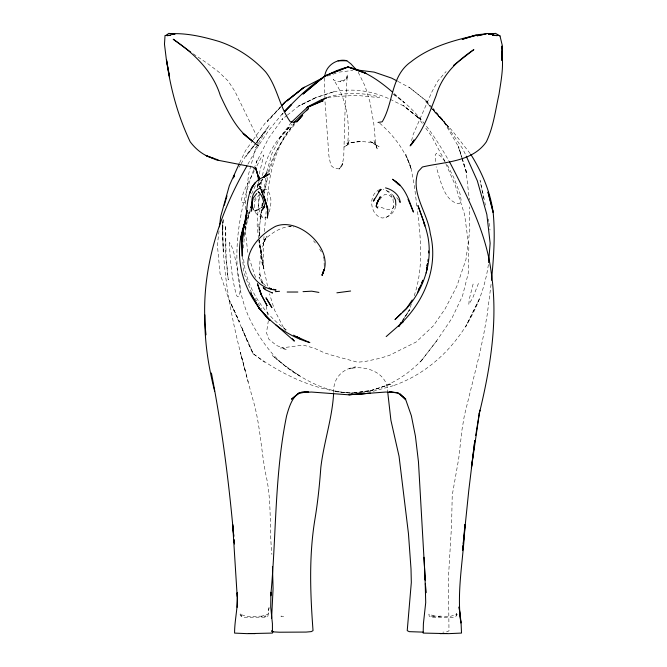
<?xml version="1.0" encoding="UTF-8"?>
<svg xmlns="http://www.w3.org/2000/svg" width="667" height="667" viewBox="0 0 667 667"><rect width="100%" height="100%" fill="white"/><g stroke="black" fill="none" stroke-linecap="round" stroke-linejoin="round"><path stroke-width="0.5" stroke-dasharray="3.33 2.5" d="M259.755 240.187L259.721 247.224L259.471 240.162M259.771 236.168L259.83 224.104L261.472 211.823M245.273 225.796L245.231 229.865L247.866 253.302M245.431 209.546L245.498 202.426L248.583 174.112L256.128 146.707L255.744 147.816L257.879 144.255M223.07 219.701C220.71 281.766 237.152 342.563 253.593 401.884C260.789 427.447 261.172 454.21 266.992 480.04C271.627 504.519 269.318 529.681 271.894 554.41M257.921 212.006L257.154 225.037L258.454 238.019M258.162 207.996L259.263 194.922M223.237 219.718L222.419 231.065L222.811 220.552M264.032 236.577L263.332 245.573L263.332 266.066L263.815 268.959L260.213 245.956L263.332 266.066L267.509 285.968M264.424 231.574L266.158 211.439M243.447 248.074L244.414 236.068L247.174 221.936L250.133 211.322M488.386 264.591C480.89 317.584 444.864 367.784 393.338 385.668L392.846 385.818M267.125 201.284C269.018 173.42 275.621 144.856 294.647 123.445M333.708 392.696C332.816 378.798 341.896 368.809 355.503 366.925L349.366 368.843C364.741 364.632 387.385 372.328 387.569 390.904M491.07 284.325L487.135 315.157L483.675 334.642L479.84 352.926L464.315 415.824L461.939 430.082L458.696 458.746L452.226 495.289L451.592 524.621L448.441 577.605L448.983 630.865L446.732 631.874L442.83 632.158M219.018 230.907L217.392 245.189L220.052 273.678L228.873 299.441L239.528 321.894L229.348 300.192L247.449 340.987L241.329 326.48L247.482 342.129L253.11 353.668C282.374 375.213 317.375 391.804 354.194 393.28M261.222 211.397L260.105 220.585L261.389 211.364M261.839 206.295L262.339 202.209M324.254 266.425L323.995 259.546M262.289 205.678L262.565 203.635M262.098 206.236L262.665 202.134M268.359 320.627L266.483 332.808L268.834 339.161L276.33 345.356L286.868 349.683L280.515 348.066L303.377 345.097L314.415 348.249L324.312 352.793L332.633 355.461L357.604 362.206L365.032 361.522L380.04 358.271L389.311 355.403L416.225 341.971L433.325 325.863L445.056 308.963L456.82 286.276L465.966 259.513L469.793 230.398L469.56 206.953M263.515 193.055L265.816 177.972M259.438 197.132C258.187 203.869 257.837 212.073 262.74 217.475L264.849 218.001L266.233 217.117M395.706 206.111C394.681 212.515 388.669 217.817 382.199 218.001C369.91 215.333 367.709 194.714 379.39 189.761M260.972 184.751L261.823 179.673M262.506 175.604C265.608 156.553 275.696 139.511 289.862 126.563L278.623 139.47L291.746 124.37M263.715 195.448L267.133 177.147M267.892 173.087L268.267 171.052C273.395 153.268 283.642 137.677 295.406 123.603M257.204 187.202L258.429 181.574M243.73 235.234L246.19 224.662M246.406 223.703L247.299 219.86M264.132 192.938L267.892 176.78M473.128 284.009L469.285 299.141L468.801 304.46L472.795 297.749L479.073 281.849M411.572 140.654L413.198 134.409L431.841 91.979L437.844 80.94L446.106 71.519M266.742 171.936L271.936 153.568L280.315 137.352L291.346 122.319M259.23 173.937L263.857 155.011L261.139 157.704L256.687 166.291M257.254 187.277L258.988 181.507L257.195 187.402M247.599 218.901L250.267 210.305M269.276 211.948C271.211 204.886 272.453 195.498 266.942 189.761L264.857 189.42L263.106 190.053M247.64 214.007L248.224 212.131M411.306 304.185L409.371 309.847L402.726 320.302M414.199 295.706C423.837 267.775 420.802 237.644 417.2 208.888M269.068 171.727L275.621 152.86L284.559 136.093L294.105 123.212M253.718 169.693C236.577 216.442 228.531 270.719 249.091 317.725C260.789 341.287 276.522 363.607 300.25 376.255L285.017 365.641L272.353 355.644C295.331 374.912 321.911 393.021 353.118 392.888M254.069 168.734L257.554 159.221L256.303 162.606L268.576 138.219L282.633 118.659L281.833 119.576L286.618 115.75M255.394 185.609L250.192 197.157M247.515 218.059L249.658 212.598M259.571 184.709L262.481 179.498M247.682 215.741L250.267 209.246M239.578 162.931L245.623 150.492L252.651 140.587M247.882 164.232L257.787 146.74M254.235 170.902C249.525 180.89 242.538 190.645 241.212 201.767L241.863 202.535L244.489 202.359L248.232 199.625M239.078 167.209L240.595 164.632M241.104 163.774L246.165 155.178L255.678 143.172M258.404 143.372L269.076 125.563L255.194 144.13M394.139 206.203L392.58 208.663L389.295 209.763L385.042 208.829L378.598 206.303M402.66 320.552L409.713 309.68L402.585 320.519M258.221 185.968L262.515 179.415M254.469 199.625L255.836 197.582M259.471 144.247L269.568 129.298L283.575 112.273M436.718 340.795L420.318 362.073L436.718 340.795L451.892 318.334L462.514 295.89L468.217 273.453L468.843 246.84L464.599 214.516L455.094 184.917L443.897 159.221L431.466 136.01L424.887 126.922M258.804 185.118L262.906 179.148M253.243 139.762L265.316 122.836L280.94 106.462M254.577 144.947L246.006 156.32L255.911 143.338M256.528 142.53L265.191 131.174L256.311 142.371M379.815 199.5L382.708 195.898L384.984 194.422L386.943 194.214L389.086 195.064L393.947 199.141M280.649 107.003L267.342 121.586L281.065 106.512M283.292 112.973L281.949 114.441L283.333 113.015M260.622 180.99L262.806 179.006M422.153 359.73C404.986 378.089 381.591 390.987 356.27 392.721M259.521 194.214L254.894 200.9L254.277 203.302L254.677 208.663M287.41 115.116L298.574 106.178L316.55 97.257L298.624 106.003L316.241 97.432L334.209 91.646L316.241 97.432M386.035 217.475C397.132 212.039 395.614 191.963 383.075 189.42M262.731 190.637L264.857 189.42M258.871 208.829L260.572 208.004M327.497 76.105L338.152 72.445M370.577 390.737L391.779 383.75L370.577 390.737L351.15 393.18L355.253 392.863M393.338 385.668L373.528 391.195L359.28 392.73M327.447 97.307C344.397 91.971 362.514 92.513 379.59 96.948L379.173 97.499L377.747 97.457L356.045 95.339L337.569 96.498M354.127 392.746L372.261 390.237M291.221 226.33C280.649 226.972 271.286 232.983 264.04 240.362L266.091 237.986L262.848 243.855L266.942 236.168C260.53 248.499 258.771 262.823 260.155 276.538L259.721 274.07L263.182 284.025M339.119 72.111L352.81 70.427M291.229 226.296L289.311 226.522L293.68 226.963M333.817 91.821C352.493 87.936 371.986 90.87 389.22 98.816M335.251 391.621L352.184 393.288M262.74 217.475C258.996 216.333 255.628 213.773 253.852 210.255M390.153 99.275L404.094 106.178L420.827 119.576L403.06 105.244L419.168 118.659L417.717 117L422.503 123.612M386.71 190.637L390.003 192.404L392.688 195.039M398.032 81.466L409.972 87.869M193.23 53.827L207.72 63.607L219.034 72.219L228.164 81.024L234.984 91.487L254.894 132.333L257.379 137.677L257.929 144.806M393.146 93.947C417.642 110.48 434.626 135.693 448.966 161.03M253.11 353.668L247.474 340.478L253.11 353.668L264.699 362.306M426.355 100.992L432.199 107.354M393.93 94.647L404.352 102.66L393.388 92.771M286.318 329.898C262.806 313.14 245.139 286.451 243.505 257.22M379.698 123.203C393.955 135.501 405.811 151.334 411.339 169.443L405.803 154.477L410.697 166.617L414.357 185.551L417.075 207.871M265.541 285.776L261.672 281.983L262.531 283.392L259.054 277.297L262.881 284.017M430.007 106.228L425.788 101.626L431.908 108.362M432.583 109.105L443.455 121.077L458.071 145.94L461.781 157.495M432.666 109.263L446.657 125.388L444.139 121.377L432.866 108.137M313.565 240.854L315.374 243.03M285.901 330.549L283.3 327.297L283.742 328.106L274.504 309.988L269.518 293.763M396.732 197.582L398.883 200.35M470.118 153.518L452.418 130.89L431.341 108.279L449.316 127.872L432.775 109.296L444.064 121.586L462.506 148.433L465.841 155.236M445.089 161.597L440.787 156.353L436.46 153.243L435.217 154.944L435.351 162.173M254.911 298.274L261.514 308.696M319.66 249.074L321.536 252.218M262.54 189.42L263.865 191.704M447.39 165.091L453.802 177.655L460.055 193.864L461.047 199.716L460.73 201.759L459.846 203.127L458.379 203.785C443.255 200.308 440.503 179.265 436.11 166.733M358.229 72.261L365.082 86.11L370.052 102.309L373.762 123.437L375.696 144.205L377.564 149.842L373.945 140.22L375.613 144.622L369.568 140.904L379.073 146.698L371.552 142.488L361.456 141.462L346.857 143.18L361.464 141.07L351.342 142.68L343.897 147.04L347.44 144.914L349.158 140.554L347.499 144.939C350.217 122.445 346.632 98.174 333.242 79.423L334.601 80.682L340.545 81.791L338.928 81.574L344.797 79.765L343.63 81.174L347.19 76.447L346.598 79.873L347.29 74.796L345.072 110.088L343.73 157.012L342.146 165.441L339.386 169.001L333.917 167.892L331.107 165.649L330.24 162.548L328.914 155.945L324.946 100.759M255.511 277.389L249.175 258.204M251.609 293.063L243.964 273.003L242.388 257.154M323.22 256.737L323.895 258.546M462.089 158.463L467.042 173.87L462.748 160.122M462.439 159.138L458.454 146.365L461.622 157.104M461.906 158.079L466.225 172.728L469.376 199.833M245.206 370.402L240.362 352.259L248.257 382.083M266.183 306.12L268.042 315.716M484.292 199.683L480.073 180.407L483.967 199.708M484.842 202.401L485.393 205.169M488.261 219.009L488.753 221.511M489.078 223.178L490.02 229.998M258.554 239.019L262.59 266.441L259.496 239.745M259.355 235.818L258.904 224.012L259.33 236.118M324.904 98.791L324.537 78.114M336.843 96.59A27.305 0.492 -6 0 1 327.222 97.399M225.821 242.413L226.13 256.553L228.247 279.882L225.504 253.927L225.729 225.313L225.821 242.413M229.306 242.88C230.298 260.372 231.732 278.156 236.41 295.081A26.847 4.827 -89.9 0 0 238.944 296.39C242.388 286.477 237.702 275.479 236.685 265.374C234.709 257.737 233.95 249.25 229.523 242.555L229.306 242.88M456.378 613.49L456.178 616.116L454.369 617.242L449.608 617.625L431.132 617.192L429.198 616.058L428.889 614.157L435.743 616.366L430.64 616.066L450.5 616.325L457.304 614.224L455.469 616.125L456.378 613.49M269.018 607.67L267.926 616.066L266.008 617.192L242.805 617.242L240.987 616.116L240.729 613.24L241.562 616.125L239.62 614.199L246.857 616.391L266.075 616.1L261.231 616.366L268.092 614.132L269.018 607.67M479.123 299.541L465.683 326.73L479.123 299.541M342.663 163.49L339.386 169.001L342.663 163.49M440.67 616.108L438.286 616.425L440.67 616.108M283.683 616.425L280.932 616.141L283.683 616.425M427.555 101.901L409.046 87.21L427.555 101.901M223.237 251.659L222.428 224.629L223.237 251.659"/><path stroke-width="1" d="M237.144 607.329L237.227 592.78C238.369 606.361 234.551 619.568 234.584 633.1L247.157 633.65L272.444 633.075L272.419 623.712L270.727 607.087L270.935 592.263L270.744 595.764C276.438 535.826 274.445 474.887 286.618 415.733C289.511 405.711 293.93 389.67 307.604 391.888M206.003 334.826C199.366 275.654 217.459 216.842 246.94 166M501.801 52.176L501.592 60.263L502.226 45.206L500.008 35.985L499.483 35.493L492.413 35.176L497.157 35.684M501.909 48.132L501.959 46.106L502.443 59.688L501.959 55.544M271.611 618.134L273.078 588.669L272.469 566.433M488.577 262.548L490.137 243.197L486.843 214.466L477.33 180.832L466.266 156.186M462.564 550.6L463.031 545.581M463.215 543.572L464.966 524.512C463.873 557.27 456.345 590.253 460.872 622.986L459.096 606.878L461.039 622.178L461.514 633.066L448.608 633.65L423.17 633.075L423.395 623.787L425.721 602.559L425.012 576.313L418.459 461.814L415.416 436.126L411.356 415.733L405.928 400.233L399.85 393.83L405.819 399.191L397.657 392.738L390.145 391.888M333.608 393.688C332.149 418.759 323.712 442.671 320.835 467.517C319.56 484.884 317.784 502.201 314.907 519.385C308.829 556.361 310.28 593.547 313.031 630.657L311.206 631.624L306.07 632.083L279.431 632.216L273.237 631.874L271.544 630.865M491.479 280.265C493.697 257.737 495.348 235.026 493.163 212.44C490.27 191.587 481.866 172.078 470.76 154.335M462.598 550.558L468.801 490.228L474.821 440.545L471.386 468.026L479.823 410.122L475.721 435.534M219.485 226.83L220.644 216.625L229.365 185.551L239.161 163.849M251.801 205.411L251.526 211.131L251.843 202.818L252.535 201.484M426.922 267.742L426.572 270.702L427.58 263.44M427.163 265.774L427.397 263.798M267.992 212.64L267.292 218.101C268.859 210.522 265.95 203.101 263.882 195.923L267.809 209.805M395.831 205.328L395.564 200.183L393.188 195.648M324.779 76.313C325.704 65.941 336.61 58.246 346.748 60.664L350.934 63.89L355.986 69.385M427.864 261.381L428.139 259.321M426.588 269.985L426.872 268.009M427.155 266.033L427.439 264.057M258.863 180.373L259.446 176.888L258.629 180.64M479.198 413.89C490.453 367.675 498.324 319.977 491.22 272.411C486.285 233.408 468.309 198.166 450.508 163.707L449.483 161.923M426.171 272.953L426.446 271.686M242.346 235.91L241.904 237.827L242.246 256.27L241.687 238.528L244.322 224.504L246.423 217.842M224.27 205.269L226.98 195.89M323.77 270.185L322.136 275.479L324.07 269.551L322.053 274.912C335.985 250.817 299.65 216.225 275.379 226.421C261.697 233.859 247.924 247.149 247.841 263.69C250.125 277.414 261.914 289.27 276.105 290.012L273.395 289.261M252.326 203.235L250.817 208.062L253.285 197.991L256.795 193.43M246.465 217.767L243.522 227.164L242.454 240.979L243.522 227.164L245.589 219.993L243.205 229.223L247.165 210.472L244.964 224.254C247.991 208.054 245.131 183.45 264.591 176.688L262.656 177.697L269.476 173.845L265.716 176.355M245.831 220.377L240.545 238.811L245.089 222.236C225.471 272.62 259.655 328.322 309.863 342.605L296.323 336.577M418.426 290.504L419.626 287.685M374.437 198.974L373.478 201.167L380.549 189.253L378.923 191.704L381.357 189.42M417.725 292.096L420.944 284.801M421.744 282.983L422.953 280.248M418.426 290.52L419.651 287.752M421.686 283.125L422.911 280.348M376.688 203.627L380.298 196.732L376.505 204.435L378.306 200.075L376.221 206.161L377.764 207.954L375.996 205.97M411.256 144.806L414.074 140.053M401.067 322.92L398.858 326.405L401.576 322.219M401.484 322.186L399.841 324.687C424.212 301.676 438.761 267.242 430.332 233.758L430.215 233.058C427.514 212.348 410.188 192.913 418.226 171.527L422.369 167.008C444.43 161.714 471.886 162.389 486.326 141.863C493.53 126.913 495.406 110.255 499.024 94.23C500.992 80.999 503.752 67.492 501.892 54.094M413.99 140.095L410.122 145.898C423.07 131.649 429.256 113.173 436.16 95.573C441.804 75.488 456.962 60.889 473.853 49.616L453.602 65.341M412.239 299.967L406.453 308.479L402.876 311.948M291.346 122.319L308.121 106.562L320.719 100.092L326.597 97.824L321.252 100.517M263.957 207.495L261.397 210.839L264.24 207.345M296.732 122.069L302.693 115.174L297.832 120.744L294.564 122.436L290.32 121.778C279.331 106.803 277.355 86.718 265.658 71.911C252.943 58.029 236.785 47.374 218.901 41.412C203.335 36.818 187.152 32.958 170.86 33.742M282.049 105.461L285.551 101.626L303.302 87.836L323.628 77.439M281.749 105.753L285.551 101.626M284.642 111.497C302.384 92.63 322.069 73.095 348.116 67.05C365.283 70.735 379.49 80.882 392.563 92.146M306.42 110.705L308.513 108.471L293.93 122.294M281.657 105.719L284.492 102.743M284.717 111.581L291.654 104.436M284.3 111.564L291.562 104.427M401.442 313.332L394.989 319.568L406.82 308.279C423.587 288.978 432.558 263.056 428.072 237.56C425.905 226.522 421.636 216.125 417.951 205.536L424.954 225.188M399.716 324.762L403.527 321.402L386.176 336.585M303.302 87.836L286.827 101L304.235 87.21M165.933 35.459L168.834 33.35L174.971 34.25L170.969 33.842M261.431 207.595L263.99 206.353M258.754 209.438L254.861 210.939L256.628 210.288M260.814 187.877C251.801 190.295 250.042 202.134 253.51 209.605M275.329 291.646L279.515 291.287M378.022 122.445L382.224 121.778C393.622 102.693 390.745 75.796 410.955 61.831C429.681 46.973 453.21 40.362 476.171 35.318L462.214 39.32L476.513 34.767L486.185 33.875L477.213 35.785L487.319 33.492L493.338 34.359M336.893 292.821L350.617 291.02M167.084 35.726L170.844 35.226L165.032 35.493L164.474 44.18L166.442 60.263L169.56 76.955L166.483 59.688C170.31 87.969 177.889 116.091 190.237 141.863C196.023 149.5 203.819 155.853 213.248 158.246M308.621 391.812L298.733 393.113L291.471 399.191L299.566 392.738L311.406 392.038L348.558 394.797L385.768 392.038L397.657 392.738M303.043 291.654L311.731 291.179L318.884 292.413M493.397 33.884L488.619 34.25L495.548 33.35L500.008 35.985M297.832 292.029L287.169 292.029M440.103 633.642L446.707 633.5L443.063 633.517M493.272 33.75L488.161 33.784L493.313 34.384M252.093 633.517L248.382 633.5L255.102 633.642M423.212 632.124L409.221 631.657L407.229 630.64L411.322 582.466L411.014 568.943L408.454 533.65L399.058 456.32L390.92 420.335L387.702 391.879M356.72 69.943L374.145 72.111L391.604 78.106L397.115 80.982M389.253 391.812L398.182 392.988M271.586 288.761L268.876 288.011L270.985 288.853M385.526 187.877C392.404 189.495 399.816 194.897 400.175 202.418L399.316 201.042M218.076 159.913L206.186 155.636L216.517 159.955L252.801 167.008L256.361 170.343L258.129 176.155L258.429 180.132M271.911 631.19L273.262 631.824M265.366 288.786L263.232 287.619L264.816 289.445L272.478 293.03L271.919 292.605M293.638 335.151L300.867 339.245L296.59 336.493M259.063 192.363L258.146 191.813C262.798 195.123 263.457 201.584 264.741 206.712M190.67 52.101L173.195 39.22C193.763 53.202 212.698 71.061 220.277 95.431C228.206 112.314 236.618 130.424 252.551 141.187L243.063 133.4L258.304 145.898L257.929 144.806M275.721 324.762L294.347 341.112L292.396 338.678M260.872 187.527L259.646 186.21L262.681 193.914L261.356 189.386L263.423 196.84L267.692 207.912L267.775 212.106M398.566 184.759L395.931 181.674C405.878 188.811 409.263 201.217 413.44 212.073L408.029 199.283M258.129 176.155L255.644 167.509L258.563 178.122M423.987 223.036L424.704 226.046M214.649 391.137C208.371 366.508 204.444 341.187 204.869 315.716L204.811 314.824M211.414 373.011C221.886 427.138 228.923 481.866 233.783 536.76M234.084 539.861L234.484 543.997M428.522 250.967L428.706 252.951M233.742 535.826L232.675 524.512L237.194 596.398M234.125 539.937L234.417 543.03M423.987 557.287L425.187 579.631M425.404 583.692L425.896 592.83L425.404 583.525M425.012 576.313L425.238 580.432M243.522 227.164L241.821 239.862L244.322 224.504L243.522 227.164M251.334 188.619L249.558 193.447L252.151 186.802L251.334 188.619L254.844 183.158L251.334 188.619M234.526 174.946L233.45 177.814L234.526 174.946M266.817 172.853L264.107 177.005L266.817 172.853M322.936 77.389L303.026 94.089L325.037 75.83L348.007 66.925L365.883 73.362L348.116 67.05L325.037 75.83L322.936 77.389M319.351 101.984L307.02 107.52L323.187 100.742L319.351 101.984M348.916 394.747L370.343 393.23L348.916 394.747M343.455 60.572L338.052 60.664L346.748 60.664L343.455 60.572M395.331 181.216L392.496 179.24L399.875 185.034L395.331 181.216M270.027 320.368L266.608 317.292L258.721 307.67L250.542 292.888L259.521 309.029L258.721 307.67L270.027 320.368M266.967 299.4L265.975 297.79L271.928 307.637L266.967 299.4M267.017 305.553L261.472 295.173L257.429 283.792L261.272 294.706L267.017 305.553M261.272 294.706L259.13 288.536L261.272 294.706M491.387 205.261L487.977 192.063L493.163 212.44L491.387 205.261"/></g></svg>
